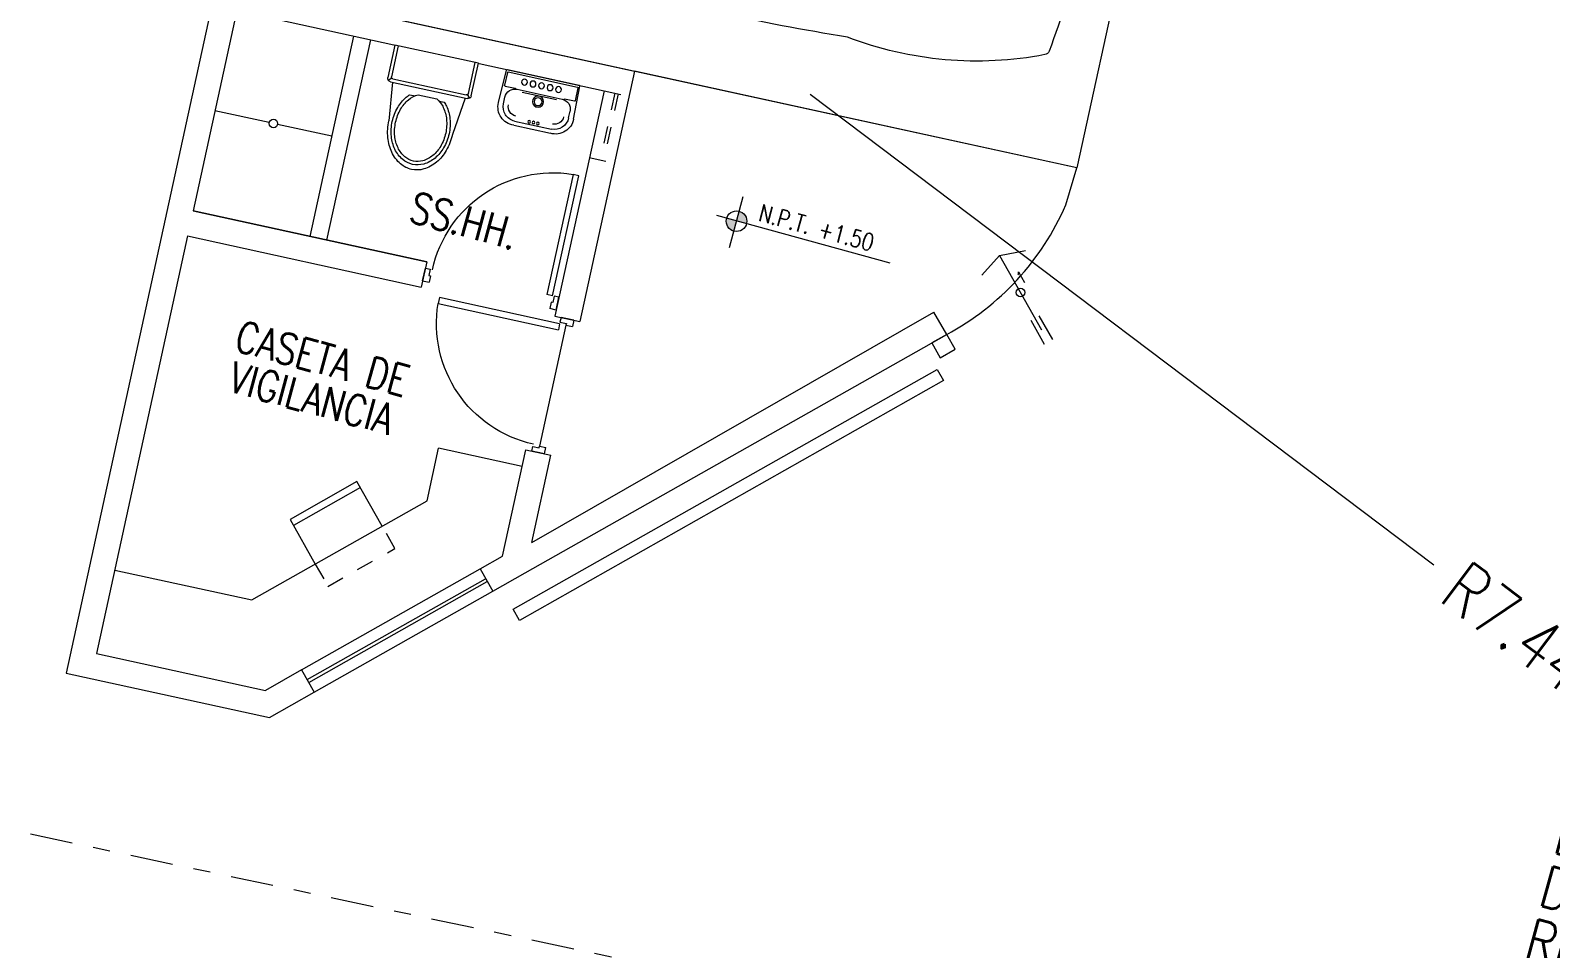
# Model space of a CAD drawing. Header units: millimetres. Extents: x 2471 to 2909, y 1327 to 1568.
# Drawn here: x 2576.66 to 2585.56, y 1377.38 to 1382.75 of the extents above; entities that cross this region are included whole.
import ezdxf
from ezdxf.enums import TextEntityAlignment as Align

# ---------------------------------------------------------------- set-up
doc = ezdxf.new("R2010")
doc.units = ezdxf.units.MM
doc.set_wipeout_variables(frame=1)
for name, pattern in [('CONTINUO', [0]), ('HIDDEN', [0.375, 0.25, -0.125]), ('HIDDEN2', [0.1875, 0.125, -0.0625]), ('TRAZO_Y_PUNTO2', [0.5, 0.25, -0.125, 0, -0.125])]:
    doc.linetypes.add(name, pattern=pattern)
doc.layers.get('0').update_dxf_attribs({"color": 251, "lineweight": 9})
doc.layers.get('DEFPOINTS').update_dxf_attribs({"color": 251, "lineweight": 9})
for name, color, linetype, lineweight in [('A-MOBILIARIO', 251, 'Continuous', 13), ('A-MURO BAJO', 251, 'Continuous', 13), ('A-MUROS', 251, 'Continuous', 13), ('A-PROYECCIONES', 251, 'HIDDEN', 13), ('A-PUERTAS', 251, 'Continuous', 13), ('A-SANITARIOS', 251, 'Continuous', 13), ('A-VIDRIOS', 251, 'Continuous', 13), ('A_50_TextoAmbiente', 251, 'Continuous', 13), ('A_50_TextoIndicaciones', 251, 'Continuous', 13), ('AUTOS', 251, 'Continuous', 13), ('HATCH', 251, 'Continuous', 13), ('NIVELES-NPT', 251, 'Continuous', 13), ('PERIMETRO EXISTENTE', 251, 'CONTINUO', 13)]:
    doc.layers.add(name, color=color, linetype=linetype, lineweight=lineweight)
doc.styles.add('ROMANS', font='romans.shx', dxfattribs={"width": 0.8})
doc.styles.add('TXT_COTAS', font='romans.shx', dxfattribs={"width": 0.8})
doc.dimstyles.new('DLP-COTA 200', dxfattribs={"dimtxt": 0.3, "dimasz": 0.2, "dimexe": 0.36, "dimexo": 0.12, "dimgap": 0.12, "dimtad": 1, "dimzin": 0, "dimdsep": 46, "dimtxsty": 'TXT_COTAS', "dimblk": 'ARCHTICK', "dimcen": 0.18, "dimdle": 0.2, "dimclrd": 256, "dimclre": 256, "dimclrt": 2, "dimadec": 0, "dimazin": 0, "dimtfac": 1, "dimtix": 1, "dimtofl": 0, "dimtmove": 2, "dimatfit": 3, "dimfxl": 0.36, "dimtolj": 1, "dimtzin": 0, "dimlwd": 9, "dimlwe": 9, "dimarcsym": 0})
pattern_1 = [(135, (197.3379394743751, 7.66561705954798), (-0.014142135623731, -0.014142135623731), [])]

# ---------------------------------------------------------------- blocks, each defined once
blk = doc.blocks.new('*U852')
at = {"ltscale": 0.5}
h = blk.add_hatch(dxfattribs=at)
h.set_pattern_fill('_USER', color=41, scale=0.02, angle=135, style=0, pattern_type=0)
h.set_pattern_definition(pattern_1)
h.paths.add_polyline_path([(0.3499999999064585, 4.049999999627471), (0.7625640894864318, 4.049999999627471), (0.7625640894864318, 4.199999998137354), (0.3499999999064585, 4.200000000000001)])
edge = h.paths.add_edge_path(flags=17)
edge.add_line((0.3499999999064585, 4.096893799304963), (0.7625640894864318, 4.096893797442317))
h = blk.add_hatch(dxfattribs=at)
h.set_pattern_fill('_USER', color=41, scale=0.02, angle=135, style=0, pattern_type=0)
h.set_pattern_definition(pattern_1)
h.paths.add_polyline_path([(2.149999999894817, 4.049999999627471), (1.737435910314842, 4.049999999627471), (1.737435910314842, 4.200000000000001), (2.149999999894817, 4.200000000000001)])
edge = h.paths.add_edge_path(flags=17)
edge.add_line((2.149999999894817, 4.096893799304963), (1.737435910314842, 4.096893799304963))
at = {"color": 7, "ltscale": 0.5}
for p, q in [((0.3499999999064582, 4.096893799304963), (0.7625640894864316, 4.096893797442318)), ((2.149999999894817, 4.096893799304963), (1.737435910314842, 4.096893799304963))]:
    blk.add_line(p, q, dxfattribs=at)
at = {"ltscale": 0.5}
blk.add_lwpolyline([(0, 0), (2.499999999999998, 0), (2.499999999999998, 5.000000000000001), (0, 5.000000000000001)], close=True, dxfattribs=at)
at = {"color": 7, "ltscale": 0.5}
blk.add_lwpolyline([(2.037528844945795, 3.028522202071265), (2.224826331529357, 3.017961387783316), (2.238677233038061, 3.033225936144618), (2.185582110820858, 3.092103478759553), (2.03223890537776, 3.114782713422947, 0.005253419644038889), (2.010610162169648, 3.403024230234966, 0.05323468880448375), (1.972881289012319, 4.298445265069629), (1.959960859082229, 4.423920004889395), (1.940709687699154, 4.525403541773585), (1.936232188128606, 4.534997764310868, 0.2186562557100147), (1.917137849190794, 4.551199094653156), (1.455784301436097, 4.68041331440213), (1.452100344206069, 4.707649311509477, 0.09155394760763061), (1.249999999999963, 4.734330136008744, 0.09162043732155131), (1.047899655811079, 4.708804217427994), (1.044215698365177, 4.681568217724587), (0.5828621506158747, 4.552353999814748, 0.2186562552153479), (0.5637678116788718, 4.536152669489409), (0.5592903121021207, 4.526558446958687), (0.5400391407772529, 4.4250749100745), (0.5271187106999162, 4.299600172615821, 0.05323468880111815), (0.4893898377046424, 3.404179129908862, 0.005253420110187526), (0.4677610936803374, 3.115937606692341), (0.314417888980415, 3.093258382082013), (0.261322766821422, 3.034380841329721), (0.2751736682137105, 3.01911629296842), (0.4624711549047331, 3.029677107255861, 0.02826491459471849), (0.4599966653126992, 1.475695204805616, 0.1399238157925407), (0.6046126963907203, 0.324876973164095, 0.2721479777528903), (0.6285017503985387, 0.3060667694362756, 0.035352843949907), (1.25000000000027, 0.2656698639912349, 0.0456386399384704), (1.869188438492291, 0.3049118635303407, 0.2721479761988349), (1.893077493167713, 0.3237220675503025, 0.1398888083936435), (2.04000333514385, 1.474540296761161, 0.02826491464424222)], format="xyb", close=True, dxfattribs=at)
for points in [[(0.3499999999064582, 4.200000000000001), (0.3499999999064582, 4.049999999627471), (0.7625640894864316, 4.049999999627471), (0.7625640894864316, 4.199999998137354)], [(1.737435910314842, 4.200000000000001), (1.737435910314842, 4.049999999627471), (2.149999999894817, 4.049999999627471), (2.149999999894817, 4.200000000000001)]]:
    blk.add_lwpolyline(points, close=True, dxfattribs=at)
blk = doc.blocks.new('P-80 MARCO 3.5x1.5')
at = {"layer": 'A-PUERTAS'}
for p, q in [((0.03799999994225799, 0.0762000009417534), (0.0379999983124435, 0.7962000034749508)), ((0.0379999983124435, 0.7962000034749508), (0.0729999982286245, 0.7961999997496605)), ((0.0729999982286245, 0.7961999997496605), (0.0729999999748543, 0.0762000009417534)), ((0.03799999994225799, 0.0762000009417534), (0.0729999999748543, 0.0762000009417534))]:
    blk.add_line(p, q, dxfattribs=at)
at = {"layer": 'A-PUERTAS', "linetype": 'Continuous'}
for p, q in [((0, 0), (0, 0.0762000009417534)), ((0, 0.0762000009417534), (0.0279999999329448, 0.0762000009417534)), ((0, 0), (0.03799999994225799, 0)), ((0.0279999999329448, 0.0762000009417534), (0.0279999999329448, 0.0382000021636486)), ((0.0279999999329448, 0.0382000021636486), (0.03799999994225799, 0.0382000021636486)), ((0.03799999994225799, 0.0382000021636486), (0.03799999994225799, 0)), ((0.7619999999878928, 0.0382000021636486), (0.7619999999878928, 0)), ((0.7719999999972063, 0.0382000021636486), (0.7619999999878928, 0.0382000021636486)), ((0.7999999999301508, 0), (0.7619999999878928, 0)), ((0.7999999999301508, 0.0762000009417534), (0.7719999999972063, 0.0762000009417534)), ((0.7719999999972063, 0.0762000009417534), (0.7719999999972063, 0.0382000021636486)), ((0.7999999999301508, 0), (0.7999999999301508, 0.0762000009417534))]:
    blk.add_line(p, q, dxfattribs=at)
at = {"layer": 'A-PUERTAS', "color": 7, "linetype": 'Continuous'}
blk.add_arc((0.0364534721011296, 0.0755453258752823), 0.7215807719765989, 0.05198355930147469, 87.09684895294437, dxfattribs=at)
blk = doc.blocks.new('SIFON JET_PLANTA')
blk.add_wipeout([(-3.9968028886505635e-15, -0.2500000000000184), (-0.19500000000005407, -0.2500000000000168), (-0.19951643432015126, -0.2494833729378055), (-0.20292105350751372, -0.2483645558436147), (-0.20292105350751372, -0.2483645558436147), (-0.20666315920510508, -0.24624717567329074), (-0.20666315920510508, -0.24624717567329074), (-0.20895516743916698, -0.2439551674392592), (-0.20895516743916698, -0.2439551674392592), (-0.20914213562378492, -0.2441421356237659), (-0.21078489486138086, -0.2422815753964105), (-0.21078489530966127, -0.242281574820258), (-0.21078489530966127, -0.242281574820258), (-0.21262484241585822, -0.23945330258791747), (-0.21262484241585822, -0.23945330258791747), (-0.21378217877147937, -0.23687239118492953), (-0.21378217877147937, -0.23687239118492953), (-0.21469544555026815, -0.23347698498397568), (-0.21500000000003572, -0.23000000000003487), (-0.21500000000003572, -0.22695731170095246), (-0.21500000000003566, -0.21812499999988935), (-0.4400000000000583, -0.19000000000006945), (-0.4428065726071117, -0.18999376107480415), (-0.4467311796759212, -0.18993090052894454), (-0.4489813006264379, -0.18987492994866767), (-0.45181087864270536, -0.18978720963843945), (-0.45502177935002514, -0.18965571554344995), (-0.45680884094444557, -0.18956887049776017), (-0.45917476312840794, -0.18943885073896918), (-0.46189974638228476, -0.18926783338693093), (-0.46392312796978746, -0.1891261001656599), (-0.4651118553799, -0.18903696416506013), (-0.4651118553799, -0.18903696416506013), (-0.46945695324116576, -0.18867412919500123), (-0.47347737489799235, -0.18828649387284319), (-0.4760831043526874, -0.18800852311381178), (-0.4784655984097992, -0.18773591046663335), (-0.4812123981290761, -0.18739967344844013), (-0.4823799650946311, -0.18724961753665392), (-0.4861710798786152, -0.18673295051783698), (-0.4883773329171027, -0.18641149547854738), (-0.4915561192846224, -0.18592134839819957), (-0.49363221375281874, -0.18558396496530774), (-0.4950185326225328, -0.18535105518415543), (-0.49738453270923966, -0.18493941491726318), (-0.49738453270923966, -0.18493941491726318), (-0.5022170271249025, -0.18404299120049852), (-0.5066197257855252, -0.18316079829145207), (-0.5093515742608893, -0.1825817740042892), (-0.5117511578320577, -0.18205306733528373), (-0.5151304930053318, -0.18127641180608334), (-0.5177102066111972, -0.180658126268661), (-0.5217330945474348, -0.17964972817469574), (-0.5238420334429212, -0.17909941178947775), (-0.5267012421251838, -0.17832932710999966), (-0.5267012421251838, -0.17832932710999966), (-0.5295692091749213, -0.1775289582754147), (-0.5320595838922233, -0.17681111268672806), (-0.5351533924545966, -0.1758895127053319), (-0.5384560975286797, -0.17486891708103836), (-0.5384560975292095, -0.1748689170808716), (-0.541239431868821, -0.173975283754516), (-0.5427723222940669, -0.17346815110944244), (-0.5448715340303089, -0.17275625369236652), (-0.5464654464371547, -0.17220217970229884), (-0.5491110235096006, -0.17125649919093733), (-0.5509595690539193, -0.17057627001171818), (-0.554259955012782, -0.16932152164447337), (-0.5567837164979558, -0.1683267732968241), (-0.5597879627215983, -0.16710221935052116), (-0.5614030384546642, -0.16642552093734478), (-0.5643638531227189, -0.16515114279387513), (-0.5659175369425957, -0.16446470331723814), (-0.5675206036379989, -0.16374352065672237), (-0.5701751445081511, -0.16252011202851632), (-0.5738019249250134, -0.16078885156098902), (-0.5758551172461832, -0.1597776236745021), (-0.5780851987598129, -0.15865334772308362), (-0.5833383464296186, -0.15589602937462355), (-0.5871020871221571, -0.15382390223985618), (-0.589649673813565, -0.15237427078607357), (-0.5918032792216905, -0.15111854930392163), (-0.5936265433446899, -0.15003338777375236), (-0.5950203802235483, -0.14918997302298329), (-0.5964260238687271, -0.14832711535773094), (-0.5987195168356628, -0.14689235104123058), (-0.6003545606321443, -0.1458488198479607), (-0.6020382360645258, -0.14475596197870444), (-0.6039324972326756, -0.14349648489650788), (-0.6058190295436535, -0.14223278878229054), (-0.6069589112986494, -0.14145292154593428), (-0.6085559143320581, -0.14034507186450243), (-0.6119534370048065, -0.1379278241292501), (-0.6141810390096392, -0.13629725543309187), (-0.6153056217652364, -0.13546000529359403), (-0.616776695296436, -0.13435028842582664), (-0.6178925493099454, -0.13349613093370732), (-0.6193213470099616, -0.13238436781430382), (-0.6203979421668644, -0.13153302500581535), (-0.6214806101716437, -0.13066485269194347), (-0.6222829730396384, -0.13001355337838977), (-0.6234529324212925, -0.12905162416325416), (-0.6245350826082106, -0.12814875223397248), (-0.6245350826082106, -0.12814875223397248), (-0.6261798690142716, -0.1267517640900898), (-0.6276384517151152, -0.12548742782280645), (-0.628828082349604, -0.1244380444330511), (-0.6304617984256853, -0.12296964000072033), (-0.6318208694930814, -0.12172341827001024), (-0.6318208694930814, -0.12172341827001024), (-0.6335485140986996, -0.1201059301727826), (-0.6346901271075812, -0.11901610232268453), (-0.6346901271075812, -0.11901610232268453), (-0.6379225331376429, -0.11583594748502674), (-0.6399777867096247, -0.11373811253165907), (-0.6458446976926848, -0.1073977953623001), (-0.6494434143342223, -0.10322609145641398), (-0.6553642676984142, -0.09582717273827623), (-0.6598588953124065, -0.08969911109429876), (-0.6622868145222904, -0.08617729402973422), (-0.6646272464922529, -0.08262490722272005), (-0.6678606003129003, -0.07743331251722049), (-0.670619194114542, -0.07270872040328455), (-0.6721962315105001, -0.06986945408563243), (-0.6751289865413515, -0.06419658017620462), (-0.6770086684827425, -0.060205519739550094), (-0.6779453077829631, -0.05809186057156299), (-0.679196101176299, -0.05511826337673822), (-0.6803351011541063, -0.05223741957431689), (-0.6814466877970816, -0.04923834812209502), (-0.6826559691388926, -0.045722293873812166), (-0.6838467937407602, -0.0419389944207197), (-0.6854790619026296, -0.03605105680370895), (-0.6864237303586456, -0.03211672338250426), (-0.6869757739505309, -0.029562315660750033), (-0.6875842686251095, -0.026449191965552094), (-0.6881392445906105, -0.02323531089947365), (-0.6890810221543396, -0.016355358550717514), (-0.6895744057913848, -0.011139691308035767), (-0.6898532902500347, -0.006543534352114586), (-0.6900000000000568, -1.3061114480499146e-13), (-0.6899325593854659, 0.004437134855442718), (-0.6896819424370647, 0.009631817316209785), (-0.6893244322047842, 0.01402889697446773), (-0.6887081006286462, 0.01937954221562861), (-0.6880761442771446, 0.023623424920407785), (-0.6880761442771446, 0.023623424920407785), (-0.6872176454232075, 0.028367380702968834), (-0.6866778274585941, 0.030968374778986375), (-0.6854790619026291, 0.03605105680368331), (-0.6854790619026291, 0.03605105680368331), (-0.6837972814754649, 0.04210374216944722), (-0.6837972814754649, 0.04210374216944722), (-0.6818840825753858, 0.04799985761491621), (-0.6803809802887326, 0.052117520939593195), (-0.6793480505514204, 0.054744075661867876), (-0.6779093568584791, 0.0581746844988161), (-0.6744770829184107, 0.06551139883715479), (-0.6744770829184107, 0.06551139883715479), (-0.6721962315102994, 0.06986945408597309), (-0.6705432172125638, 0.07284284781277094), (-0.66899703918059, 0.0755222245601899), (-0.6672217177312196, 0.0784871655035261), (-0.6650459508068323, 0.0819719185289926), (-0.6633960251197104, 0.0845138769328788), (-0.6610760739146442, 0.08795338228761662), (-0.6570391218687214, 0.09359950184949759), (-0.6570391218687214, 0.09359950184949759), (-0.653379827559013, 0.09838663892802495), (-0.653379827559013, 0.09838663892802495), (-0.6502540225314615, 0.10225408820736812), (-0.6453440318673629, 0.10796039456295163), (-0.638590082080527, 0.1151612074384399), (-0.6326487525476843, 0.12095303674857494), (-0.6298992223410133, 0.12347890337426237), (-0.6251309701959733, 0.12764611135716367), (-0.62055075532442, 0.13141122239188874), (-0.6167766952967224, 0.13435028842558064), (-0.6105566617373841, 0.13893165549449168), (-0.6061118988538439, 0.14203327571338945), (-0.6000064650517882, 0.1460724416945409), (-0.5962729345985607, 0.1484216933025961), (-0.5908215224044447, 0.1516944642059895), (-0.5862390028518931, 0.15430633814084888), (-0.5793675441901323, 0.15799448879794756), (-0.5692866238860973, 0.16293368776541026), (-0.5517389661651109, 0.17028463225518214), (-0.5464986426604379, 0.17219051519896744), (-0.5384560975292068, 0.17486891708084357), (-0.5346469604197142, 0.1760426435288994), (-0.5264874006761728, 0.1783878812516536), (-0.5215876260470006, 0.17968713591882243), (-0.5148298055683924, 0.18134704376309227), (-0.5079056557307118, 0.18289126960594412), (-0.5016115159154715, 0.1841594235842218), (-0.4864517377630549, 0.18669290834709343), (-0.47632564009124845, 0.18798157818039596), (-0.4726010726781439, 0.18837524559521754), (-0.4635665261401014, 0.18915199248899256), (-0.4548818271280268, 0.1896621040887047), (-0.44896106427117455, 0.1898775251560828), (-0.4400000000003206, 0.19000000000003994), (-0.43221044196736236, 0.1909736947541202), (-0.21500000000003217, 0.21812499999985616), (-0.2150000000000321, 0.22340722987510322), (-0.2150000000000321, 0.22777775613769383), (-0.21486487451543534, 0.23232093957008934), (-0.21418963578040406, 0.23563541290566922), (-0.2128690177697859, 0.238983217905901), (-0.21104911515711794, 0.24193423238734768), (-0.20914213562378103, 0.24414213562373258), (-0.20765622306651588, 0.24548612339134332), (-0.205487326833514, 0.24702985542769423), (-0.20067453752323405, 0.24917810271893545), (-0.19500000000005008, 0.24999999999998337), (-0.19500000000005008, 0.25000000000000155), (-0.16050581425243854, 0.2499999999999831), (-0.09750000000002507, 0.2499999999999826), (-0.032282408322006295, 0.24999999999998207), (0, 0.24999999999998182)])
for p, q in [((-0.2149999999965075, 0.2181249996647239), (-0.4400000000023283, 0.1900000004097819)), ((-0.2149999999965075, -0.2300000004470348), (-0.2149999999965075, 0.2300000004470348)), ((-0.2091421356308274, 0.244142135605216), (-0.1920710678095929, 0.2270710682496428)), ((-0.1950000000069849, 0.25), (0, 0.25)), ((-0.1950000000069849, -0.2199999997392297), (-0.1950000000069849, 0.2199999997392297)), ((-0.1849999999976717, 0.2300000004470348), (0, 0.2300000004470348)), ((0, 0.25), (0, -0.25)), ((-0.2650000000139698, 0.07177570275962353), (-0.2650000000139698, 0.1028050743043423)), ((-0.2550000000046566, -0.05620467849075794), (-0.2550000000046566, 0.05620467849075794)), ((-0.2650000000139698, -0.1028050743043423), (-0.2650000000139698, -0.07177570275962353)), ((-0.2149999999965075, -0.2181249996647239), (-0.4400000000023283, -0.1900000004097819)), ((-0.2091421356308274, -0.244142135605216), (-0.1920710678095929, -0.2270710682496428)), ((0, -0.25), (-0.1950000000069849, -0.25)), ((0, -0.2300000004470348), (-0.1849999999976717, -0.2300000004470348))]:
    blk.add_line(p, q)
for points in [[(-0.4400000000023283, 0.1899999985471368, 0.0763933325899097), (-0.5384560975362547, 0.1748689152300358, 0.0864366754396615), (-0.6167766953003593, 0.134350286796689, 0.1058718739065611), (-0.6721962315205019, 0.0698694521561265, 0.1254037606185606), (-0.6900000000023283, -1.862645149230957e-09, 0.1254037606185606), (-0.6721962315205019, -0.0698694558814168, 0.1058718739065611), (-0.6167766953003593, -0.1343502905219793, 0.0864366754396569), (-0.5384560975362547, -0.1748689189553261, 0.0763933325899052), (-0.4400000000023283, -0.1900000022724271, 0.0763933325899069)], [(-0.2650000000139698, 0.1028050724416971, 0.0362001238062295), (-0.2844365081400611, 0.1202081507071853, 0.0872500004776699), (-0.353483993181726, 0.1564917676150799, 0.0775977326505121), (-0.4400000000023283, 0.169999998062849, 0.0775977326505191), (-0.5265160068229306, 0.1564917676150799, 0.0872500004776694), (-0.5955634918645956, 0.1202081507071853, 0.1056010989446651), (-0.6442582377349027, 0.06268647033721209, 0.1236400727066803), (-0.6600000000034925, -1.862645149230957e-09, 0.1236400727067141), (-0.6442582377349027, -0.06268647406250238, 0.1056010989446773), (-0.5955634918645956, -0.1202081544324756, 0.0872500004776694), (-0.5265160068229306, -0.1564917713403702, 0.0775977326505156), (-0.4400000000023283, -0.1700000017881393, 0.0775977326505156)], [(-0.2550000000046566, 0.05620467662811279, 0.1002681760473576), (-0.2966654581541661, 0.1043824506923556, 0.0872500004776735), (-0.3595807883539237, 0.1374436942860484, 0.0775977326505081), (-0.4400000000023283, 0.1499999985098839, 0.0775977326505443), (-0.5204192116507329, 0.1374436942860484, 0.087250000477633), (-0.5833345418504905, 0.1043824506923556, 0.1056010989445935), (-0.626631036750041, 0.05323756672441959, 0.1236400727067874), (-0.6400000000139698, -1.862645149230957e-09, 0.1236400727066504), (-0.626631036750041, -0.05323757044970989, 0.1056010989447271), (-0.5833345418504905, -0.1043824544176459, 0.08725000047765101), (-0.5204192116507329, -0.1374436980113387, 0.0775977326505277), (-0.4400000000023283, -0.1500000022351742, 0.0775977326505277)], [(-0.4400000000023283, -0.1500000022351742, 0.0775977326505277), (-0.3595807883539237, -0.1374436980113387, 0.0872500004776513), (-0.2966654581541661, -0.1043824544176459, 0.1002681760473668), (-0.2550000000046566, -0.05620468035340309, 0.1236400727066794)], [(-0.4400000000023283, -0.1700000017881393, 0.0775977326505156), (-0.353483993181726, -0.1564917713403702, 0.0872500004776697), (-0.2844365081400611, -0.1202081544324756, 0.0362001238062331), (-0.2650000000139698, -0.1028050761669874, 0.123640072706704)]]:
    blk.add_lwpolyline(points, format="xyb")
for centre, radius, start, end in [((-0.1950000000069849, 0.2299999985843897), 0.02, 90, 180), ((-0.1849999999976717, 0.2199999978765845), 0.01, 90, 180), ((-0.1950000000069849, -0.23000000230968), 0.02, 180, 270), ((-0.1849999999976717, -0.2200000016018748), 0.01, 180, 270)]:
    blk.add_arc(centre, radius, start, end)
blk = doc.blocks.new('FONTANA_PLANTA')
at = {"layer": 'A-SANITARIOS'}
for p, q in [((0.2150000000000034, 0), (-0.2150000000000034, 0)), ((-0.2250000000000512, -0.1999999999999886), (-0.2199999999999989, -0.0049999999999955)), ((-0.2120000000000175, -0.0930000000000178), (-0.2120000000000175, -0.0160000000000196)), ((0.2079999999999984, -0.0120000000000005), (-0.2079999999999984, -0.0120000000000005)), ((0.2119999999999607, -0.0160000000000196), (0.2119999999999607, -0.0930000000000178)), ((0.2249999999999943, -0.2000000000000455), (0.2199999999999989, -0.0050000000000523)), ((-0.2079999999999984, -0.0970000000000369), (-0.1470000000000198, -0.0970000000000369)), ((-0.1950000000000216, -0.1999999999999886), (-0.1950000000000216, -0.160000000000025)), ((-0.1450000000000102, -0.1000000000000227), (-0.1450000000000102, -0.0989999999999896)), ((0.1349999999999625, -0.1000000000000227), (-0.1350000000000193, -0.1000000000000227)), ((0.1449999999999534, -0.100839202169027), (0.1449999999999534, -0.0989999999999896)), ((0.2079999999999984, -0.0970000000000369), (0.1469999999999629, -0.0970000000000369)), ((0.1949999999999647, -0.2000000000000455), (0.1949999999999647, -0.160000000000025)), ((0.1099999999999852, -0.285000000000025), (-0.1100000000000421, -0.285000000000025)), ((0.1099999999999852, -0.3100000000000023), (-0.1100000000000421, -0.3100000000000023))]:
    blk.add_line(p, q, dxfattribs=at)
at = {"layer": 'A-SANITARIOS', "color": 4}
blk.add_line((0.101999999999947, -0.1100000000000136), (-0.1020000000000039, -0.1100000000000136), dxfattribs=at)
at = {"layer": 'A-SANITARIOS'}
for centre, radius in [((-0.1020000000000039, -0.0500000000000114), 0.01725), ((-0.0510000000000162, -0.0500000000000114), 0.01725), ((-2.84e-14, -0.0500000000000114), 0.01725), ((0.0509999999999593, -0.0500000000000114), 0.01725), ((0.101999999999947, -0.0500000000000114), 0.01725), ((-2.84e-14, -0.1450000000000386), 0.0325)]:
    blk.add_circle(centre, radius, dxfattribs=at)
at = {"layer": 'A-SANITARIOS', "color": 4}
for centre, radius in [((-2.84e-14, -0.1450000000000386), 0.02325), ((-0.0257500000000448, -0.2705000000000268), 0.00775), ((-2.84e-14, -0.2705000000000268), 0.00775), ((0.025749999999988, -0.2705000000000268), 0.00775)]:
    blk.add_circle(centre, radius, dxfattribs=at)
at = {"layer": 'A-SANITARIOS'}
for centre, radius, start, end in [((-0.2150000000000034, -0.0050000000000523), 0.005, 90, 180), ((-0.2079999999999984, -0.0160000000000196), 0.004, 90, 180), ((0.2079999999999984, -0.0160000000000196), 0.004, 0, 90), ((0.2150000000000034, -0.0050000000000523), 0.005, 0, 90), ((-0.2079999999999984, -0.0930000000000178), 0.004, 180, 270.000000000013), ((-0.1350000000000193, -0.160000000000025), 0.06, 90, 180), ((-0.1470000000000198, -0.0989999999999896), 0.002, 0, 90.00000000000654), ((0.1349999999999625, -0.160000000000025), 0.06, 0, 90), ((0.1469999999999629, -0.0989999999999896), 0.002, 89.99999999999348, 180), ((0.2079999999999984, -0.0930000000000178), 0.004, 269.999999999987, 0), ((-0.1181009257964831, -0.2033555133327241), 0.1069517252562678, 178.2021018699679, 274.3439581701477), ((-0.1100000000000421, -0.1999999999999886), 0.085, 180, 269.9999999999968), ((0.1181009257964831, -0.2033555133327241), 0.1069517252562678, 265.6560418298489, 1.797898130028789), ((0.1099999999999852, -0.2000000000000455), 0.085, 269.9999999999968, 0)]:
    blk.add_arc(centre, radius, start, end, dxfattribs=at)
at = {"layer": 'A-SANITARIOS', "color": 4}
for centre, start, end in [((-0.1100000000000421, -0.1999999999999886), 180, 269.9999999999968), ((0.1099999999999852, -0.2000000000000455), 269.9999999999968, 0)]:
    blk.add_arc(centre, 0.055, start, end, dxfattribs=at)
blk = doc.blocks.new('NPT')
at = {"layer": 'NIVELES-NPT'}
h = blk.add_hatch(color=256, dxfattribs=at)
h.paths.add_polyline_path([(0, -0.0613262704653153), (0, 0), (-0.0602854464600569, 0, 0.0042792132716365), (-0.0602942788464134, -0.0010319916191293, 0.4142135623729712)])
h.paths.add_polyline_path([(0, 0), (0.0602854464600569, 0, 0.4092090227639318), (0, 0.0592622872270567)])
blk.add_line((0.9320041173916704, 0), (-0.1193010463946393, 0), dxfattribs=at)
blk.add_lwpolyline([(0, -0.1597670624796592), (0, 0.149364873615923)], dxfattribs=at)
at = {"layer": 'NIVELES-NPT', "linetype": 'Continuous'}
blk.add_circle((0, -0.0010319916191293), 0.0602942788463125, dxfattribs=at)
at = {"layer": 'NIVELES-NPT', "style": 'ROMANS', "width": 0.8}
blk.add_attdef('N.P.T.±0.00', (0.1175420202139321, 0.0358007524059758), '', height=0.1, dxfattribs=at)
blk = doc.blocks.new('_ArchTick')
at = {"color": 0, "linetype": 'ByBlock', "const_width": 0.15}
blk.add_lwpolyline([(-0.5, -0.5), (0.5, 0.5)], dxfattribs=at)
blk = doc.blocks.new('*D810')
at = {"lineweight": 9, "transparency": 16777216}
for p, q in [((10.79811376685437, 31.53672983974644), (15.04583773110043, 29.84286194154843)), ((18.0767741168088, 28.63421328912994), (16.17109728025186, 29.39414139296949))]:
    blk.add_line(p, q, dxfattribs=at)
at = {"layer": 'DEFPOINTS', "color": 0, "transparency": 16777216}
for p in [(10.98388774902561, 31.46264861710369, 1.559041324025619e-05), (17.89100013463758, 28.70829451177269, 1.559041324025619e-05)]:
    blk.add_point(p, dxfattribs=at)
at = {"lineweight": 9, "transparency": 16777216, "xscale": 0.2, "yscale": 0.2, "zscale": 0.2, "rotation": 338.2593344881654}
blk.add_blockref('_ArchTick', (17.89100013463758, 28.70829451177269), dxfattribs=at)
at = {"color": 2, "transparency": 16777216, "insert": (15.60846750554629, 29.6185016669333), "char_height": 0.3, "attachment_point": 5, "rotation": 338.25933448816545, "style": 'TXT_COTAS'}
blk.add_mtext('\\A1;R7.44', dxfattribs=at)
blk = doc.blocks.new('*D815')
at = {"lineweight": 9, "transparency": 16777216}
for p, q in [((2584.893764753112, 1391.598755233922), (2583.068483336904, 1383.236858006077)), ((2590.755732640317, 1390.319172292948), (2588.930451224109, 1381.957275065103)), ((2582.949859383811, 1383.631228843934), (2589.20262513009, 1382.266340373579))]:
    blk.add_line(p, q, dxfattribs=at)
at = {"layer": 'DEFPOINTS', "color": 0, "transparency": 16777216}
for p in [(2584.919356411926, 1391.715994591644, 1.559041324025619e-05), (2590.781324299131, 1390.43641165067, 1.559041324025619e-05), (2589.007226200553, 1382.30899313827)]:
    blk.add_point(p, dxfattribs=at)
at = {"lineweight": 9, "transparency": 16777216, "xscale": 0.2, "yscale": 0.2, "zscale": 0.2}
for p, rotation in [((2583.145258313348, 1383.588576079243), 167.6863104505001), ((2589.007226200553, 1382.30899313827), 347.6863104505001)]:
    blk.add_blockref('_ArchTick', p, dxfattribs=dict(at, rotation=rotation))
at = {"color": 8, "transparency": 16777216, "insert": (2586.133823489284, 1383.212573163632), "char_height": 0.3, "attachment_point": 5, "rotation": 347.6863104505001, "style": 'TXT_COTAS'}
blk.add_mtext('\\A1;6.00', dxfattribs=at)
blk = doc.blocks.new('terraza esquina')
at = {"layer": 'PERIMETRO EXISTENTE', "color": 10, "linetype": 'TRAZO_Y_PUNTO2'}
blk.add_lwpolyline([(7.540930002690146, 26.15751816931066), (15.32760777234984, 26.61634056695627), (16.37021849396311, 6.57840403884299), (60.2718998446143, 6.578404038773982)], dxfattribs=at)
blk = doc.blocks.new('PLAN_ETAPA-01_modificacion ingreso')
for p, q in [((12.11600797902793, 30.91868942603469), (12.46898008021526, 30.56304766517133)), ((7.788507123012096, 30.54068476613611), (7.463946200208738, 30.52379663661122)), ((8.163000490749255, 30.56017107423395), (7.838439571904019, 30.54328294377774))]:
    blk.add_line(p, q)
at = {"color": 4}
for points in [[(12.04718808853067, 30.7787814438343), (12.11600798345171, 30.9186894306913), (12.25643054535612, 30.98645317554474)], [(12.43166611995548, 30.63917813450098), (12.54482726939023, 30.52516116946936)], [(12.39313453435898, 30.60093586426228), (12.5062953599263, 30.48691858910024)]]:
    blk.add_lwpolyline(points, dxfattribs=at)
for centre in [(12.29211746202782, 30.74124802649021), (7.813473348272964, 30.54198384936899)]:
    blk.add_circle(centre, 0.02500000000000013)
at = {"layer": 'A-MOBILIARIO'}
for p, q in [((9.746713716071099, 28.99034546595067, 7.185081530001493e-08), (9.247389221098274, 28.96436373144388, 2.03862949905867e-08)), ((9.26371449092403, 28.65061997529119, -2.088148858171582e-09), (9.247389221098274, 28.96436373144388)), ((8.427001369884238, 27.82018772233278), (9.26371449092403, 28.65061997529119, -2.088148858185135e-09)), ((7.606840464053676, 27.77751165255904), (8.427001369884238, 27.82018772233278))]:
    blk.add_line(p, q, dxfattribs=at)
at = {"layer": 'A-MOBILIARIO', "extrusion": (-6.06217525175518e-09, 5.725306593004908e-08, 0.9999999999999984)}
blk.add_line((8.866137696197256, 28.62234427221119, 0.0001083876003764645), (8.546743117971346, 28.30534725915641, 0.0001083876003764645), dxfattribs=at)
at = {"layer": 'A-MOBILIARIO', "extrusion": (-6.06217525175518e-09, 5.725306593004908e-08, 0.9999999999999984), "elevation": 1.570993744055307e-06}
blk.add_lwpolyline([(9.049290808383375, 28.43780591152604), (8.837960176868364, 28.65073491912331), (8.518565601436421, 28.33373790606852), (8.729896242264658, 28.12080889567729)], dxfattribs=at)
at = {"layer": 'A-MOBILIARIO', "linetype": 'HIDDEN2', "ltscale": 0.5, "extrusion": (-6.06217525175518e-09, 5.725306593004908e-08, 0.9999999999999984), "elevation": 1.570993743959535e-06}
blk.add_lwpolyline([(8.729896232485771, 28.12080890499051), (8.835561907617375, 28.01434404123571), (9.154956484213471, 28.33134104590859), (9.049290808849037, 28.43780591245737)], dxfattribs=at)
at = {"layer": 'A-MURO BAJO', "color": 4}
for p, q in [((8.131822402821854, 31.15936046559364), (8.194178581470624, 29.96098168659955)), ((8.231687301304191, 31.16455681435764), (8.294043479952961, 29.96617803443223))]:
    blk.add_line(p, q, dxfattribs=at)
at = {"layer": 'A-MURO BAJO'}
blk.add_line((8.815952989039943, 27.50176184438169), (9.66767186159268, 28.34708720445633), dxfattribs=at)
at = {"layer": 'A-MURO BAJO', "color": 4}
blk.add_lwpolyline([(9.927943376125768, 28.39406762551516), (11.94025520514697, 30.39127384964377, 0.1693554016847367), (12.41268379357643, 31.30536118894815), (12.4182218676433, 31.53259224724025), (9.771799158770591, 31.39488887134939)], format="xyb", dxfattribs=at)
at = {"layer": 'A-MURO BAJO'}
blk.add_lwpolyline([(8.921618659049273, 27.39529698435217), (9.773337532533333, 28.24062234535813)], dxfattribs=at)
at = {"layer": 'A-MUROS'}
for p, q in [((7.275176240829751, 31.2649888554588), (9.771798706846312, 31.39489755220711)), ((9.771798706846312, 31.39489755220711), (9.84974392899312, 29.89692407939583)), ((7.275176240829751, 31.2649888554588), (7.490824681939557, 27.12059556972235)), ((7.432768112746999, 31.12298602890223), (9.629795879591256, 31.23730568122119)), ((9.629795879591256, 31.23730568122119), (9.699946578592062, 29.88912955485284)), ((7.432768112746999, 31.12298602890223), (7.495124291628599, 29.92460725177079)), ((7.495124291628599, 29.92460725177079), (8.89323287573643, 29.99735612329096)), ((8.89323287201114, 29.99735611770302), (7.495124291628599, 29.92460725177079)), ((8.89323287573643, 29.99735612329096), (8.901027396554127, 29.84755877405405)), ((9.699946578592062, 29.88912955485284), (9.84974392899312, 29.89692407939583)), ((7.502918329788372, 29.77480987738818), (8.901027397019789, 29.84755877219141)), ((7.502918329788372, 29.77480987738818), (7.632822205079719, 27.27818716131151)), ((9.918474134523422, 28.57604894414544, -1.790748597687223e-07), (9.89131460362114, 29.09800488781184, 7.185081530000011e-08)), ((9.774659672519192, 28.45327189937234, -1.932068902337319e-07), (9.741517369402573, 29.09021036885679, 3.592540759999991e-08)), ((9.66767186159268, 28.34708720445633), (9.774659672519192, 28.45327189937234)), ((9.773337532533333, 28.24062234535813), (9.927943376125768, 28.39406762551516)), ((9.66767186159268, 28.34708720445633), (9.773337532533333, 28.24062234535813)), ((8.815952989039943, 27.50176184438169), (8.643684118520468, 27.33078612480313)), ((8.815952989039943, 27.50176184438169), (8.921618659049273, 27.39529698435217)), ((7.632822205079719, 27.27818716131151), (8.643684118520468, 27.33078612480313)), ((8.708688942017034, 27.18396564107388), (8.921618659049273, 27.39529698435217)), ((7.490819089580327, 27.12059527635574), (8.708688942017034, 27.18396564107388))]:
    blk.add_line(p, q, dxfattribs=at)
for points, elevation in [([(9.918474134523422, 28.57604894414544), (11.83403334463947, 30.49718379322439)], -2.761386422583203e-07), ([(9.927943376125768, 28.39406762551516), (11.9402533902321, 30.39127202983946), (11.8340333448723, 30.49718379322439)], -2.761386422583203e-07), ([(9.741517370101064, 29.09021036885679), (9.89131471910514, 29.09800489060581)], 7.185081530000011e-08)]:
    blk.add_lwpolyline(points, dxfattribs=dict(at, elevation=elevation))
at = {"layer": 'A-PROYECCIONES', "ltscale": 0.3}
for p, q in [((9.629795879591256, 31.23730568122119), (9.779616381507367, 31.24465526547283)), ((9.694717809092253, 31.24049048032612), (9.714448456419632, 30.84097738284618)), ((9.714693789137527, 31.24147042445838), (9.734424435300753, 30.8419573167339)), ((9.649394667940214, 30.83778610732406), (9.799215170787647, 30.84513568598777))]:
    blk.add_line(p, q, dxfattribs=at)
at = {"layer": 'A-PUERTAS', "color": 6, "elevation": -2.761386422583203e-07}
blk.add_lwpolyline([(11.93972059688531, 30.24985167756677), (12.01069717179053, 30.32029545586556), (11.94025339395739, 30.39127202983946), (11.86927681905217, 30.32082825154066)], close=True, dxfattribs=at)
at = {"layer": 'A-PUERTAS', "elevation": -2.761386422583203e-07}
blk.add_lwpolyline([(11.93948815600015, 30.17910520546138), (11.99232150823809, 30.12587225344032), (9.969469250412658, 28.11820479575545), (9.91663589864038, 28.17143775802106)], close=True, dxfattribs=at)
at = {"layer": 'A-VIDRIOS'}
for p, q in [((8.861741446657106, 27.45562707353383), (9.713460319442675, 28.30095243174583)), ((8.875830203527585, 27.44143175706267), (9.727549075614661, 28.28675711713731))]:
    blk.add_line(p, q, dxfattribs=at)
at = {"layer": 'HATCH'}
blk.add_line((9.776720004389063, 29.85507296025753, 3.762826160000002e-08), (9.814341565361246, 29.13205109443516, 7.014075550000006e-08), dxfattribs=at)
at = {"layer": 'A-PUERTAS', "linetype": 'Continuous', "extrusion": (-4.297392000916516e-08, -3.831340670560786e-08, -0.9999999999999984), "zscale": -1, "rotation": 357.0213703506419}
blk.add_blockref('P-80 MARCO 3.5x1.5', (-9.698029128601767, 29.92597972042858, -1.528775841049822e-06), dxfattribs=at)
at = {"layer": 'A-PUERTAS', "linetype": 'Continuous', "extrusion": (3.831340682579156e-08, -4.297391984935438e-08, -0.9999999999999984), "zscale": -1, "rotation": 267.0213701582921}
blk.add_blockref('P-80 MARCO 3.5x1.5', (-9.81289377855137, 29.89500664826484, -9.460383237475706e-07), dxfattribs=at)
at = {"layer": 'A-SANITARIOS', "extrusion": (4.297385681852256e-08, 3.831332863024683e-08, -0.9999999999999984), "zscale": -1, "rotation": 357.0213702475403}
blk.add_blockref('FONTANA_PLANTA', (-9.26670046061417, 31.21850615423472, -0.08758544922443073), dxfattribs=at)
at = {"layer": 'AUTOS', "xscale": -1, "rotation": 92.9785188844966}
blk.add_blockref('*U852', (12.28831804194488, 34.02921399846673), dxfattribs=at)
at = {"layer": 'NIVELES-NPT'}
blk.add_blockref('NPT', (10.57886357186362, 30.70672318898141), dxfattribs=at).add_auto_attribs({'N.P.T.±0.00': 'N.P.T. +1.50'})
at = {"layer": 'A_50_TextoAmbiente', "char_height": 0.18, "line_spacing_factor": 0.8, "style": 'ROMANS'}
for s, insert, attachment_point in [('\\pxqc;SS.HH.', (8.36527442955412, 30.19808404427022), 7), ('\\pxqc;CASETA DE VIGILANCIA', (7.777356106555089, 29.38179051224142), 1)]:
    blk.add_mtext_dynamic_manual_height_columns(s, width=1.352657142857142, gutter_width=15.00000000000001, heights=[0], dxfattribs=dict(at, insert=insert, attachment_point=attachment_point))
at = {"layer": 'A_50_TextoIndicaciones', "linetype": 'ByBlock', "style": 'ROMANS', "text_generation_flag": 6, "width": 0.8}
blk.add_text('1', height=0.0700000002980231, rotation=224.7841583338881, dxfattribs=at).set_placement((12.2976935156621, 30.80325316078961, -1.13409900418166e-06), align=Align.CENTER)
at = {"layer": 'A_50_TextoIndicaciones', "linetype": 'Continuous', "insert": (16.15168290166184, 28.6439015744254), "char_height": 0.240000000000001, "attachment_point": 1, "line_spacing_factor": 0.8, "style": 'ROMANS'}
blk.add_mtext_dynamic_manual_height_columns('LINEA DE RETIRO', width=0.6549142857142856, gutter_width=15.00000000000001, heights=[0], dxfattribs=at)
dim = blk.add_radius_dim(center=(10.98388774902561, 31.46264861710369), mpoint=(17.89100013463758, 28.70829451177269), dimstyle='DLP-COTA 200')
dim.commit()
dim.dimension.update_dxf_attribs({"geometry": '*D810', "text_midpoint": (15.60846750554629, 29.6185016669333, -1.559041324025619e-05), "dimtype": 132})
at = {"layer": 'A-SANITARIOS', "extrusion": (4.297385681852231e-08, 3.831332863024698e-08, -0.9999999999999984), "zscale": -1, "rotation": 87.02137552711582}
blk.add_blockref('SIFON JET_PLANTA', (-8.62854938427023, 31.18520705474466, -0.2620196905026309), dxfattribs=at)

msp = doc.modelspace()

# ---------------------------------------------------------------- block references
at = {"rotation": 344.7077915635685}
msp.add_blockref('PLAN_ETAPA-01_modificacion ingreso', (2562.491719732781, 1354.805127227498, 1.36852635133998e-06), dxfattribs=at)

# ---------------------------------------------------------------- next in the draw order: block references
at = {"rotation": 344.7077919424826}
msp.add_blockref('terraza esquina', (2562.488967396457, 1354.806014651251, -8.087886271823663e-07), dxfattribs=at)

# ---------------------------------------------------------------- next in the draw order: dimensions: what is measured, and where the dimension line sits
dim = msp.add_aligned_dim(p1=(2584.919356411926, 1391.715994591643, 1.36852635133998e-06), p2=(2590.781324299132, 1390.43641165067, 1.36852635133998e-06), distance=-8.318795329798936, dimstyle='DLP-COTA 200', override={"dimclrt": 8})
dim.commit()
dim.dimension.update_dxf_attribs({"geometry": '*D815', "text_midpoint": (2586.133823489284, 1383.212573163632, -1.422188688891621e-05)})

doc.saveas('drawing.dxf')
